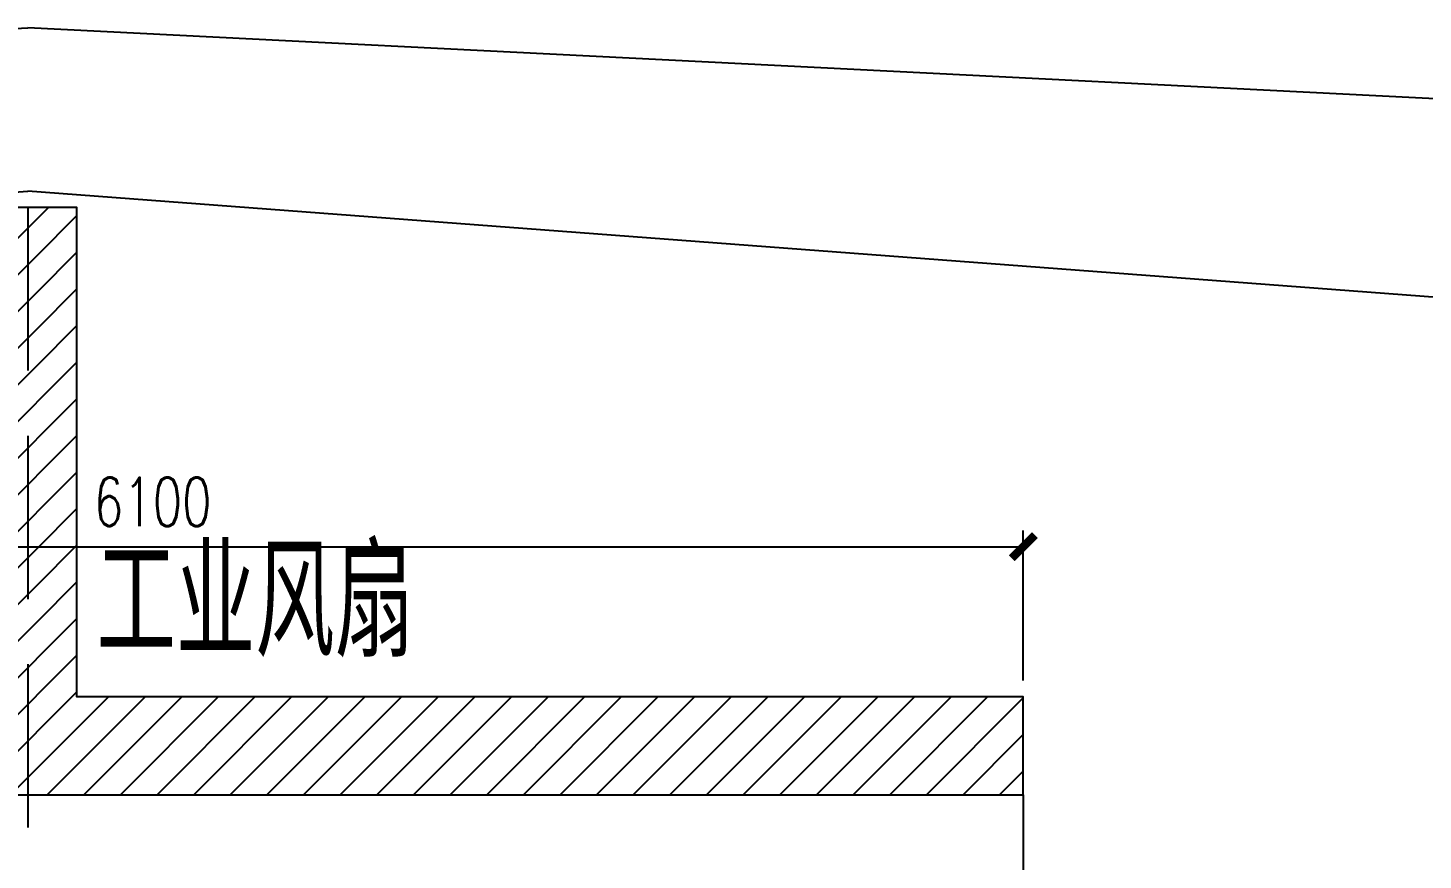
# Model space of a CAD drawing. Extents: x -1201378 to 2367219, y -619313 to 244905.
# Drawn here: x 1264076 to 1268351, y 144833 to 147383 of the extents above; entities that cross this region are included whole.
import ezdxf

# ---------------------------------------------------------------- set-up
doc = ezdxf.new("R2010")
doc.units = 0
doc.header["$LTSCALE"] = 1000
for name, pattern in [('__DASH', [0.35, 0.25, -0.1]), ('DASH', [0.35, 0.25, -0.1]), ('DOTE', [2.42, 2, -0.2, 0.02, -0.2])]:
    doc.linetypes.add(name, pattern=pattern)
doc.layers.get('0').update_dxf_attribs({"linetype": 'CONTINUOUS'})
doc.layers.get('Defpoints').update_dxf_attribs({"linetype": 'CONTINUOUS'})
for name, color, linetype in [('A-AXIS-DOTE', 14, 'DOTE'), ('A-LIN-V', 9, 'CONTINUOUS'), ('A-SFCE', 30, 'CONTINUOUS'), ('建-尺寸', 3, 'CONTINUOUS'), ('建-文字', 7, 'CONTINUOUS')]:
    doc.layers.add(name, color=color, linetype=linetype)
doc.styles.add('A-DIM_T3', font='SIMPLEX', dxfattribs={"width": 0.705882, "bigfont": 'GBCBIG'})
doc.styles.add('A-STANDARD', font='SIMPLEX', dxfattribs={"bigfont": 'GBCBIG'})
doc.dimstyles.new('A-DIM&&50', dxfattribs={"dimtxt": 148.75, "dimasz": 50, "dimexe": 50, "dimexo": 50, "dimgap": 63.125, "dimtad": 1, "dimdec": 0, "dimzin": 0, "dimdsep": 46, "dimtxsty": 'A-DIM_T3', "dimblk": 'ARCHTICK', "dimcen": 0.09, "dimclrt": 7, "dimazin": 2, "dimtfac": 1, "dimtdec": 0, "dimtix": 1, "dimtmove": 2, "dimatfit": 3, "dimfxl": 30, "dimtolj": 1, "dimtzin": 0, "dimarcsym": 0})

# ---------------------------------------------------------------- blocks, each defined once
blk = doc.blocks.new('_ArchTick')
at = {"color": 0, "linetype": 'ByBlock', "const_width": 0.5}
blk.add_lwpolyline([(-0.707, -0.707), (0.707, 0.707)], dxfattribs=at)
blk = doc.blocks.new('*D6634')
at = {"layer": 'Defpoints', "color": 0, "transparency": 16777216}
for p in [(3050, 1060.2), (-3050, 600), (3050, 600)]:
    blk.add_point(p, dxfattribs=at)
at = {"layer": '建-尺寸', "color": 0, "lineweight": -2, "transparency": 16777216}
for p, q in [((-3050, 650), (-3050, 1110.2)), ((3050, 650), (3050, 1110.2)), ((-3050, 1060.2), (3050, 1060.2))]:
    blk.add_line(p, q, dxfattribs=at)
at = {"layer": '建-尺寸', "color": 0, "lineweight": -2, "transparency": 16777216, "xscale": 50, "yscale": 50, "zscale": 50, "rotation": 180}
blk.add_blockref('_ArchTick', (-3050, 1060.2), dxfattribs=at)
at = {"layer": '建-尺寸', "color": 0, "lineweight": -2, "transparency": 16777216, "xscale": 50, "yscale": 50, "zscale": 50}
blk.add_blockref('_ArchTick', (3050, 1060.2), dxfattribs=at)
at = {"layer": '建-尺寸', "color": 7, "transparency": 16777216, "insert": (382.4, 1197.7), "char_height": 148.75, "attachment_point": 5, "style": 'A-DIM_T3'}
blk.add_mtext('\\A1;6100', dxfattribs=at)
blk = doc.blocks.new('G$C2C10B007')
at = {"layer": 'A-LIN-V'}
h = blk.add_hatch(dxfattribs=at)
h.set_pattern_fill('ANSI31', color=252, scale=50)
h.set_pattern_definition([(45, (0, 400), (-56.1266, 56.1266), [])])
h.paths.add_polyline_path([(-150, 600), (-3050, 600), (-3050, 300), (3050, 300), (3050, 600), (150, 600), (150, 2100), (-150, 2100)])
at = {"layer": 'A-AXIS-DOTE', "linetype": '__DASH', "ltscale": 2}
blk.add_lwpolyline([(0, 2100), (0, 100)], dxfattribs=at)
at = {"layer": 'A-LIN-V'}
blk.add_lwpolyline([(-150, 600), (-3050, 600), (-3050, 300), (3050, 300), (3050, 600), (150, 600), (150, 2100), (-150, 2100), (-150, 600)], dxfattribs=at)
at = {"layer": 'A-SFCE', "linetype": 'DASH'}
blk.add_line((3050, 300), (3050, 0), dxfattribs=at)
at = {"layer": '建-文字', "style": 'A-STANDARD'}
blk.add_text('工业风扇', height=337.59, dxfattribs=at).set_placement((210.4, 722.5))
at = {"layer": '建-尺寸'}
dim = blk.add_linear_dim(base=(3050, 1060.2), p1=(-3050, 600), p2=(3050, 600), angle=0, dimstyle='A-DIM&&50', dxfattribs=at)
dim.commit()
dim.dimension.update_dxf_attribs({"geometry": '*D6634', "text_midpoint": (382.4, 1197.7), "dimtype": 129})

msp = doc.modelspace()

# ---------------------------------------------------------------- linework, layer by layer
at = {"layer": 'A-LIN-V', "color": 2}
for p, q in [((1256125.6, 146983.3), (1264075.6, 147383.3)), ((1272025.6, 146983.3), (1264075.6, 147383.3)), ((1256125.6, 146283.3), (1264075.6, 146883.3)), ((1272025.6, 146283.3), (1264075.6, 146883.3))]:
    msp.add_line(p, q, dxfattribs=at)

# ---------------------------------------------------------------- block references
at = {"layer": 'A-LIN-V'}
msp.add_blockref('G$C2C10B007', (1264075.6, 144733.3), dxfattribs=at)

doc.saveas('drawing.dxf')
